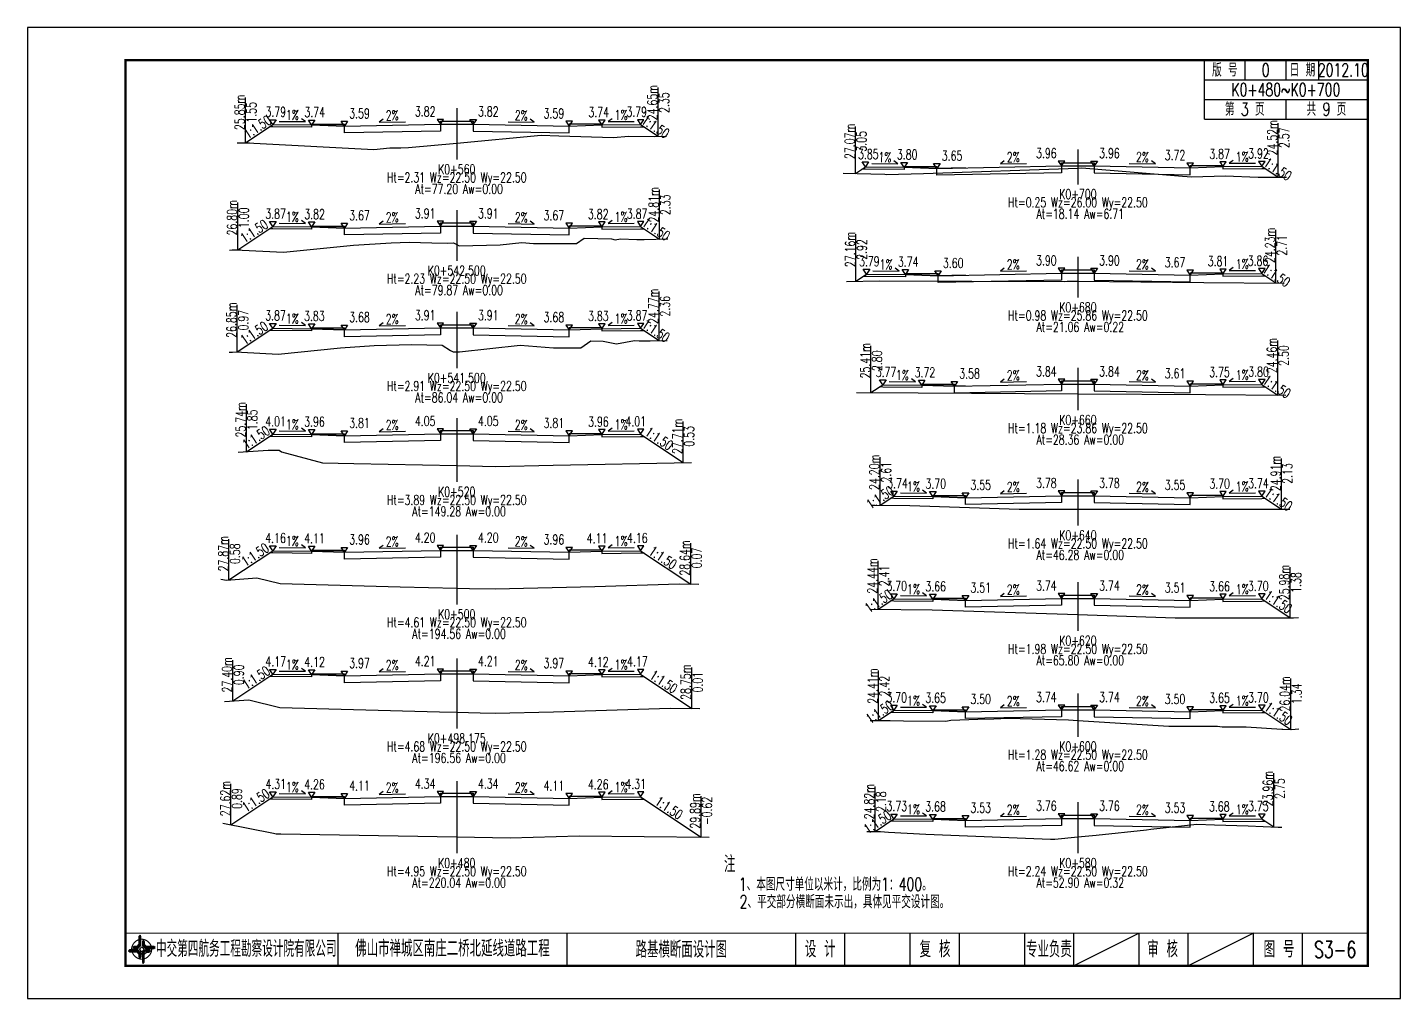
# Model space of a CAD drawing. Header units: inches. Extents: x 421 to 4881, y 2205 to 2769.
# Drawn here: x 1431.1 to 1851.1, y 2205.2 to 2502.2 of the extents above; entities that cross this region are included whole.
import ezdxf
from ezdxf.enums import TextEntityAlignment as Align

# ---------------------------------------------------------------- set-up
doc = ezdxf.new("R2010")
doc.units = ezdxf.units.IN
for name, color, linetype in [('dmx', 2, 'Continuous'), ('fengd', 3, 'Continuous'), ('lc', 3, 'Continuous'), ('shuju', 3, 'Continuous'), ('sjx', 1, 'Continuous'), ('zhix', 4, 'ByLayer'), ('右标高', 3, 'Continuous'), ('右标高1', 3, 'Continuous'), ('图框', 7, 'Continuous'), ('左标高', 3, 'Continuous'), ('左标高1', 3, 'Continuous'), ('附加板块标注A', 3, 'Continuous')]:
    doc.layers.add(name, color=color, linetype=linetype)
doc.styles.get("Standard").update_dxf_attribs({"font": 'simplex1.shx', "width": 0.7, "bigfont": 'hztxt.shx'})

# ---------------------------------------------------------------- blocks, each defined once
blk = doc.blocks.new('tb')
at = {"lineweight": -3}
h = blk.add_hatch(color=256, dxfattribs=at)
h.paths.add_polyline_path([(-1.23, -0.13), (-3.78, -0.14), (-4.14, -0.41), (-1.4, -0.44), (-0.56, -1.24), (-0.54, -2.62), (-0.27, -2.2), (-0.26, -1.06)])
h.paths.add_polyline_path([(0.13, -1.08), (0.14, -3.86), (0.41, -4.26), (0.44, -1.24), (1.25, -0.43), (2.66, -0.43), (2.26, -0.16), (1.07, -0.15)])
h.paths.add_polyline_path([(1.08, 0.3), (3.62, 0.3), (4.02, 0.56), (1.25, 0.57), (0.43, 1.39), (0.43, 2.8), (0.16, 2.41), (0.15, 1.24)])
h.paths.add_polyline_path([(-0.28, 1.21), (-0.28, 3.99), (-0.56, 4.39), (-0.57, 1.41), (-1.38, 0.6), (-2.74, 0.56), (-2.33, 0.3), (-1.2, 0.29)])
for p, q in [((-0.56, 4.39), (-0.57, 1.41)), ((-1.38, 0.6), (-2.74, 0.56)), ((-0.57, 1.41), (-1.38, 0.6)), ((0.43, 2.8), (0.43, 1.39)), ((0.43, 1.39), (1.25, 0.57)), ((1.25, 0.57), (4.02, 0.56)), ((-4.14, -0.41), (-1.4, -0.44)), ((-1.4, -0.44), (-0.56, -1.24)), ((-0.56, -1.24), (-0.54, -2.62)), ((0.41, -4.26), (0.44, -1.24)), ((0.44, -1.24), (1.25, -0.43)), ((1.25, -0.43), (2.66, -0.43))]:
    blk.add_line(p, q, dxfattribs=at)
at = {"lineweight": -3, "flags": 128}
for points in [[(-0.9, 3.99), (-0.9, 1.58), (-1.53, 0.91), (-2.34, 0.91), (-2.74, 0.56), (-2.33, 0.3), (-1.2, 0.29), (-0.28, 1.21), (-0.28, 3.99), (-0.56, 4.39)], [(-0.04, 0.77), (0.68, 0.04), (-0.04, -0.69), (-0.77, 0.05)], [(3.62, 0.92), (1.43, 0.92), (0.77, 1.54), (0.77, 2.38), (0.43, 2.8), (0.16, 2.41), (0.15, 1.24), (1.08, 0.3), (3.62, 0.3), (4.02, 0.56)], [(-3.73, -0.76), (-1.54, -0.76), (-0.89, -1.39), (-0.89, -2.21), (-0.54, -2.62), (-0.27, -2.2), (-0.26, -1.06), (-1.23, -0.13), (-3.78, -0.14), (-4.14, -0.41)], [(0.75, -3.85), (0.75, -1.43), (1.4, -0.78), (2.26, -0.78), (2.66, -0.43), (2.26, -0.16), (1.07, -0.15), (0.13, -1.08), (0.14, -3.86), (0.41, -4.26)]]:
    blk.add_lwpolyline(points, close=True, dxfattribs=at)
at = {"lineweight": -3, "const_width": 0.35, "flags": 128}
for points in [[(-0.9, 3.02, 0.324167), (-3.16, -0.14)], [(2.88, 0.92, 0.324403), (-0.24, 3.15)], [(0.75, -2.86, 0.325418), (3.02, 0.26)], [(-2.98, -0.76, 0.322976), (0.14, -2.98)]]:
    blk.add_lwpolyline(points, format="xyb", dxfattribs=at)
blk = doc.blocks.new('123')
blk.add_lwpolyline([(162.39, 2636.47), (162.39, 2933.47), (-257.61, 2933.47), (-257.61, 2636.47)], close=True)

msp = doc.modelspace()

# ---------------------------------------------------------------- linework, layer by layer
at = {"layer": 'dmx'}
for points in [[(1495.26, 2466.85), (1498.99, 2466.86), (1500.37, 2466.73), (1536.99, 2464.85), (1541.92, 2465.35), (1545.35, 2465.3), (1547.67, 2465.41), (1562.4, 2466.77), (1562.4, 2466.77), (1588.24, 2469.17), (1593.58, 2469.06), (1610.39, 2468.53), (1614.91, 2468.94), (1623.03, 2468.84), (1626.53, 2468.91)], [(1680.63, 2457.6), (1693.3, 2457.27), (1693.76, 2457.18), (1705.14, 2457.47), (1752.4, 2459.16), (1752.4, 2459.16), (1753.6, 2459.21), (1784.41, 2456.71), (1787.23, 2456.46), (1797.48, 2456.73), (1807.55, 2456.41), (1808.69, 2456.34), (1815.47, 2456.33), (1816.19, 2456.38)], [(1492.91, 2434.08), (1493.67, 2434.11), (1496.33, 2434.12), (1496.81, 2434.08), (1509.38, 2433.43), (1530.78, 2435.59), (1542.35, 2436.32), (1547.8, 2436.5), (1554.75, 2436.3), (1559.66, 2436.23), (1561.44, 2436.32), (1562.4, 2435.8), (1562.4, 2435.8), (1563.19, 2435.37), (1575.71, 2435.66), (1582.31, 2436.35), (1585.91, 2436.07), (1599, 2436.04), (1601.42, 2437.76), (1609.74, 2437.47), (1610.88, 2437.25), (1612.46, 2437.54), (1617.5, 2437.32), (1619.74, 2437.27), (1626.93, 2437.51)], [(1681.6, 2424.5), (1691.72, 2424.66), (1748.35, 2424.48), (1749.14, 2424.58), (1752.4, 2424.55), (1752.4, 2424.55), (1790.91, 2424.17), (1815.47, 2423.99)], [(1492.77, 2402.85), (1493.81, 2402.89), (1496.18, 2402.9), (1496.6, 2402.86), (1507.8, 2402.28), (1526.86, 2404.21), (1537.17, 2404.86), (1548.59, 2405.22), (1557.94, 2404.95), (1560.48, 2403.38), (1561.27, 2402.95), (1562.4, 2402.97), (1562.4, 2402.97), (1563.23, 2402.99), (1581.83, 2404.96), (1591.96, 2404.16), (1600.34, 2404.14), (1603.38, 2406.31), (1607.23, 2406.17), (1611.22, 2405.42), (1616.79, 2406.42), (1618.18, 2406.36), (1621.53, 2406.28), (1626.81, 2406.45)], [(1684.67, 2390.49), (1703.55, 2390.39), (1752.4, 2390.1), (1752.4, 2390.1), (1791.43, 2389.86), (1816.04, 2389.68)], [(1495.55, 2372.22), (1504.75, 2372.83), (1508.11, 2372.83), (1508.82, 2372.34), (1521.37, 2369.04), (1530.94, 2368.82), (1562.4, 2368.14), (1562.4, 2368.14), (1574.27, 2367.89), (1591.91, 2368.3), (1634.18, 2369.14)], [(1689.39, 2356.02), (1690.29, 2356.02), (1700.96, 2355.9), (1734.43, 2354.82), (1752.4, 2354.82), (1752.4, 2354.82), (1817.18, 2354.82)], [(1490.23, 2333.42), (1492.01, 2333.13), (1501.26, 2333.87), (1508.39, 2332.07), (1545.1, 2331.09), (1562.4, 2330.69), (1562.4, 2330.69), (1566.31, 2330.6), (1574.15, 2330.43), (1604.6, 2331.14), (1630.42, 2331.94), (1636.49, 2331.88)], [(1688.8, 2324.23), (1707.85, 2324.01), (1752.4, 2322.58), (1752.4, 2322.58), (1782.13, 2321.63), (1818.4, 2321.63), (1819.85, 2321.73)], [(1491.39, 2295.96), (1498.78, 2296.55), (1508.26, 2294.15), (1557.08, 2292.85), (1562.4, 2292.72), (1562.4, 2292.72), (1569.54, 2292.56), (1574.14, 2292.46), (1592.02, 2292.88), (1627.64, 2293.98), (1636.77, 2293.89)], [(1688.87, 2290.14), (1694.99, 2290.15), (1699.05, 2290.04), (1712.02, 2290.03), (1713.53, 2290.29), (1721.75, 2290.57), (1726.68, 2290.71), (1731.1, 2290.86), (1749.57, 2290.42), (1752.4, 2290.23), (1752.4, 2290.23), (1780.26, 2288.41), (1795.12, 2288.45), (1796.5, 2288.3), (1803.86, 2288.26), (1814.79, 2287.55), (1815.06, 2287.58), (1817.76, 2287.41), (1820, 2287.63)], [(1490.84, 2258.81), (1506.36, 2255.77), (1507.21, 2255.55), (1508.61, 2255.52), (1562.4, 2254.58), (1562.4, 2254.58), (1578.75, 2254.29), (1599.84, 2254.94), (1639.62, 2254.51)], [(1687.84, 2256.21), (1692.04, 2256.23), (1694.45, 2256), (1705.89, 2255.41), (1744.01, 2253.87), (1744.96, 2253.86), (1745.01, 2253.86), (1745.28, 2253.93), (1745.36, 2253.86), (1752.4, 2254.58), (1752.4, 2254.58), (1757.95, 2255.15), (1773.39, 2256.77), (1774.75, 2256.95), (1788.75, 2258.44), (1794.22, 2258.32), (1804.52, 2257.97), (1813.61, 2257.6), (1814.81, 2257.52)]]:
    msp.add_lwpolyline(points, dxfattribs=at)
at = {"layer": 'fengd'}
for points in [[(1518.02, 2472.33), (1518.02, 2472.58), (1528.02, 2472.58), (1528.02, 2471.95)], [(1557.4, 2472.54), (1557.4, 2473.54), (1562.4, 2473.54), (1562.4, 2473.54), (1567.4, 2473.54), (1567.4, 2472.54)], [(1606.77, 2472.33), (1606.77, 2472.58), (1596.77, 2472.58), (1596.77, 2471.95)], [(1699.27, 2459.4), (1699.27, 2459.65), (1709.27, 2459.65), (1709.27, 2459.03)], [(1747.4, 2459.79), (1747.4, 2460.79), (1752.4, 2460.79), (1752.4, 2460.79), (1757.4, 2460.79), (1757.4, 2459.79)], [(1796.77, 2459.58), (1796.77, 2459.83), (1786.77, 2459.83), (1786.77, 2459.2)], [(1518.02, 2441.16), (1518.02, 2441.41), (1528.02, 2441.41), (1528.02, 2440.78)], [(1557.4, 2441.37), (1557.4, 2442.37), (1562.4, 2442.37), (1562.4, 2442.37), (1567.4, 2442.37), (1567.4, 2441.37)], [(1606.77, 2441.16), (1606.77, 2441.41), (1596.77, 2441.41), (1596.77, 2440.78)], [(1747.4, 2426.99), (1747.4, 2427.99), (1752.4, 2427.99), (1752.4, 2427.99), (1757.4, 2427.99), (1757.4, 2426.99)], [(1699.62, 2426.61), (1699.62, 2426.86), (1709.62, 2426.86), (1709.62, 2426.23)], [(1796.77, 2426.77), (1796.77, 2427.02), (1786.77, 2427.02), (1786.77, 2426.4)], [(1557.4, 2410.24), (1557.4, 2411.24), (1562.4, 2411.24), (1562.4, 2411.24), (1567.4, 2411.24), (1567.4, 2410.24)], [(1518.02, 2410.03), (1518.02, 2410.28), (1528.02, 2410.28), (1528.02, 2409.65)], [(1606.77, 2410.03), (1606.77, 2410.28), (1596.77, 2410.28), (1596.77, 2409.65)], [(1747.4, 2393.05), (1747.4, 2394.05), (1752.4, 2394.05), (1752.4, 2394.05), (1757.4, 2394.05), (1757.4, 2393.05)], [(1704.62, 2392.77), (1704.62, 2393.02), (1714.62, 2393.02), (1714.62, 2392.4)], [(1796.77, 2392.84), (1796.77, 2393.09), (1786.77, 2393.09), (1786.77, 2392.46)], [(1518.02, 2377.66), (1518.02, 2377.91), (1528.02, 2377.91), (1528.02, 2377.29)], [(1557.4, 2377.87), (1557.4, 2378.87), (1562.4, 2378.87), (1562.4, 2378.87), (1567.4, 2378.87), (1567.4, 2377.87)], [(1606.77, 2377.66), (1606.77, 2377.91), (1596.77, 2377.91), (1596.77, 2377.29)], [(1708.02, 2358.72), (1708.02, 2358.97), (1718.02, 2358.97), (1718.02, 2358.34)], [(1747.4, 2358.93), (1747.4, 2359.93), (1752.4, 2359.93), (1752.4, 2359.93), (1757.4, 2359.93), (1757.4, 2358.93)], [(1796.77, 2358.72), (1796.77, 2358.97), (1786.77, 2358.97), (1786.77, 2358.34)], [(1518.02, 2342.01), (1518.02, 2342.26), (1528.02, 2342.26), (1528.02, 2341.64)], [(1557.4, 2342.23), (1557.4, 2343.23), (1562.4, 2343.23), (1562.4, 2343.23), (1567.4, 2343.23), (1567.4, 2342.23)], [(1606.77, 2342.01), (1606.77, 2342.26), (1596.77, 2342.26), (1596.77, 2341.64)], [(1708.02, 2327.31), (1708.02, 2327.56), (1718.02, 2327.56), (1718.02, 2326.94)], [(1747.4, 2327.53), (1747.4, 2328.53), (1752.4, 2328.53), (1752.4, 2328.53), (1757.4, 2328.53), (1757.4, 2327.53)], [(1796.77, 2327.31), (1796.77, 2327.56), (1786.77, 2327.56), (1786.77, 2326.94)], [(1518.02, 2304.21), (1518.02, 2304.46), (1528.02, 2304.46), (1528.02, 2303.83)], [(1557.4, 2304.42), (1557.4, 2305.42), (1562.4, 2305.42), (1562.4, 2305.42), (1567.4, 2305.42), (1567.4, 2304.42)], [(1606.77, 2304.21), (1606.77, 2304.46), (1596.77, 2304.46), (1596.77, 2303.83)], [(1708.02, 2293.21), (1708.02, 2293.46), (1718.02, 2293.46), (1718.02, 2292.84)], [(1747.4, 2293.43), (1747.4, 2294.43), (1752.4, 2294.43), (1752.4, 2294.43), (1757.4, 2294.43), (1757.4, 2293.43)], [(1796.77, 2293.21), (1796.77, 2293.46), (1786.77, 2293.46), (1786.77, 2292.84)], [(1518.02, 2266.74), (1518.02, 2266.99), (1528.02, 2266.99), (1528.02, 2266.36)], [(1557.4, 2266.95), (1557.4, 2267.95), (1562.4, 2267.95), (1562.4, 2267.95), (1567.4, 2267.95), (1567.4, 2266.95)], [(1606.77, 2266.74), (1606.77, 2266.99), (1596.77, 2266.99), (1596.77, 2266.36)], [(1708.02, 2259.97), (1708.02, 2260.22), (1718.02, 2260.22), (1718.02, 2259.6)], [(1747.4, 2260.19), (1747.4, 2261.19), (1752.4, 2261.19), (1752.4, 2261.19), (1757.4, 2261.19), (1757.4, 2260.19)], [(1796.77, 2259.97), (1796.77, 2260.22), (1786.77, 2260.22), (1786.77, 2259.6)]]:
    msp.add_lwpolyline(points, dxfattribs=at)
at = {"layer": 'lc'}
for points in [[(1557.4, 2472.54), (1557.4, 2470.47), (1528.02, 2469.88), (1528.02, 2471.95), (1518.02, 2472.33), (1518.02, 2471.63), (1506.15, 2471.75), (1505.11, 2471.76)], [(1567.4, 2472.54), (1567.4, 2470.47), (1596.77, 2469.88), (1596.77, 2471.95), (1606.77, 2472.33), (1606.77, 2471.63), (1618.65, 2471.75), (1619.68, 2471.76)], [(1709.27, 2456.95), (1709.27, 2459.03), (1699.27, 2459.4), (1699.27, 2458.7), (1687.4, 2458.82), (1686.36, 2458.83)], [(1747.4, 2459.79), (1747.4, 2457.72), (1709.27, 2456.95)], [(1757.4, 2459.79), (1757.4, 2457.72), (1786.77, 2457.13), (1786.77, 2459.2), (1796.77, 2459.58), (1796.77, 2458.88), (1808.65, 2459), (1809.68, 2459.01)], [(1557.4, 2441.37), (1557.4, 2439.29), (1528.02, 2438.71), (1528.02, 2440.78), (1518.02, 2441.16), (1518.02, 2440.46), (1506.15, 2440.58), (1505.11, 2440.59)], [(1567.4, 2441.37), (1567.4, 2439.29), (1596.77, 2438.71), (1596.77, 2440.78), (1606.77, 2441.16), (1606.77, 2440.46), (1618.65, 2440.58), (1619.68, 2440.59)], [(1709.62, 2424.16), (1709.62, 2426.23), (1699.62, 2426.61), (1699.62, 2425.91), (1687.75, 2426.02), (1686.71, 2426.03)], [(1747.4, 2426.99), (1747.4, 2424.91), (1709.62, 2424.16)], [(1757.4, 2426.99), (1757.4, 2424.91), (1786.77, 2424.32), (1786.77, 2426.4), (1796.77, 2426.77), (1796.77, 2426.07), (1808.65, 2426.19), (1809.68, 2426.2)], [(1557.4, 2410.24), (1557.4, 2408.17), (1528.02, 2407.58), (1528.02, 2409.65), (1518.02, 2410.03), (1518.02, 2409.33), (1506.15, 2409.45), (1505.11, 2409.46)], [(1567.4, 2410.24), (1567.4, 2408.17), (1596.77, 2407.58), (1596.77, 2409.65), (1606.77, 2410.03), (1606.77, 2409.33), (1618.65, 2409.45), (1619.68, 2409.46)], [(1714.62, 2390.32), (1714.62, 2392.4), (1704.62, 2392.77), (1704.62, 2392.07), (1692.75, 2392.19), (1691.71, 2392.2)], [(1747.4, 2393.05), (1747.4, 2390.98), (1714.62, 2390.32)], [(1757.4, 2393.05), (1757.4, 2390.98), (1786.77, 2390.39), (1786.77, 2392.46), (1796.77, 2392.84), (1796.77, 2392.14), (1808.65, 2392.26), (1809.68, 2392.27)], [(1557.4, 2377.87), (1557.4, 2375.8), (1528.02, 2375.21), (1528.02, 2377.29), (1518.02, 2377.66), (1518.02, 2376.96), (1506.15, 2377.08), (1505.11, 2377.09)], [(1567.4, 2377.87), (1567.4, 2375.8), (1596.77, 2375.21), (1596.77, 2377.29), (1606.77, 2377.66), (1606.77, 2376.96), (1618.65, 2377.08), (1619.68, 2377.09)], [(1747.4, 2358.93), (1747.4, 2356.86), (1718.02, 2356.27), (1718.02, 2358.34), (1708.02, 2358.72), (1708.02, 2358.02), (1696.15, 2358.14), (1695.11, 2358.15)], [(1757.4, 2358.93), (1757.4, 2356.86), (1786.77, 2356.27), (1786.77, 2358.34), (1796.77, 2358.72), (1796.77, 2358.02), (1808.65, 2358.14), (1809.68, 2358.15)], [(1557.4, 2342.23), (1557.4, 2340.15), (1528.02, 2339.56), (1528.02, 2341.64), (1518.02, 2342.01), (1518.02, 2341.31), (1506.15, 2341.43), (1505.11, 2341.44)], [(1567.4, 2342.23), (1567.4, 2340.15), (1596.77, 2339.56), (1596.77, 2341.64), (1606.77, 2342.01), (1606.77, 2341.31), (1618.65, 2341.43), (1619.68, 2341.44)], [(1747.4, 2327.53), (1747.4, 2325.45), (1718.02, 2324.86), (1718.02, 2326.94), (1708.02, 2327.31), (1708.02, 2326.61), (1696.15, 2326.73), (1695.11, 2326.74)], [(1757.4, 2327.53), (1757.4, 2325.45), (1786.77, 2324.86), (1786.77, 2326.94), (1796.77, 2327.31), (1796.77, 2326.61), (1808.65, 2326.73), (1809.68, 2326.74)], [(1557.4, 2304.42), (1557.4, 2302.35), (1528.02, 2301.76), (1528.02, 2303.83), (1518.02, 2304.21), (1518.02, 2303.51), (1506.15, 2303.63), (1505.11, 2303.64)], [(1567.4, 2304.42), (1567.4, 2302.35), (1596.77, 2301.76), (1596.77, 2303.83), (1606.77, 2304.21), (1606.77, 2303.51), (1618.65, 2303.63), (1619.68, 2303.64)], [(1747.4, 2293.43), (1747.4, 2291.35), (1718.02, 2290.76), (1718.02, 2292.84), (1708.02, 2293.21), (1708.02, 2292.51), (1696.15, 2292.63), (1695.11, 2292.64)], [(1757.4, 2293.43), (1757.4, 2291.35), (1786.77, 2290.76), (1786.77, 2292.84), (1796.77, 2293.21), (1796.77, 2292.51), (1808.65, 2292.63), (1809.68, 2292.64)], [(1557.4, 2266.95), (1557.4, 2264.87), (1528.02, 2264.29), (1528.02, 2266.36), (1518.02, 2266.74), (1518.02, 2266.04), (1506.15, 2266.16), (1505.11, 2266.17)], [(1567.4, 2266.95), (1567.4, 2264.87), (1596.77, 2264.29), (1596.77, 2266.36), (1606.77, 2266.74), (1606.77, 2266.04), (1618.65, 2266.16), (1619.68, 2266.17)], [(1747.4, 2260.19), (1747.4, 2258.11), (1718.02, 2257.52), (1718.02, 2259.6), (1708.02, 2259.97), (1708.02, 2259.27), (1696.15, 2259.39), (1695.11, 2259.4)], [(1757.4, 2260.19), (1757.4, 2258.11), (1786.77, 2257.52), (1786.77, 2259.6), (1796.77, 2259.97), (1796.77, 2259.27), (1808.65, 2259.39), (1809.68, 2259.4)]]:
    msp.add_lwpolyline(points, dxfattribs=at)
at = {"layer": 'shuju'}
for p, q in [((1624.03, 2468.86), (1624.03, 2483.8)), ((1497.76, 2466.86), (1497.76, 2480.77)), ((1684.37, 2457.5), (1684.37, 2471.88)), ((1813.69, 2456.34), (1813.69, 2472.84)), ((1495.41, 2434.12), (1495.41, 2448.63)), ((1624.43, 2437.42), (1624.43, 2452.57)), ((1812.97, 2424.01), (1812.97, 2440.22)), ((1684.48, 2424.55), (1684.48, 2438.95)), ((1624.31, 2406.37), (1624.31, 2421.44)), ((1495.27, 2402.9), (1495.27, 2417.32)), ((1689.11, 2390.47), (1689.11, 2404.82)), ((1813.54, 2389.69), (1813.54, 2406.43)), ((1498.05, 2372.38), (1498.05, 2386.91)), ((1631.68, 2369.09), (1631.68, 2381.59)), ((1691.89, 2356), (1691.89, 2370.73)), ((1814.68, 2354.82), (1814.68, 2370.33)), ((1492.73, 2333.19), (1492.73, 2345.69)), ((1633.99, 2331.9), (1633.99, 2344.4)), ((1691.3, 2324.2), (1691.3, 2339.07)), ((1817.35, 2321.63), (1817.35, 2337.1)), ((1493.89, 2296.16), (1493.89, 2308.66)), ((1634.27, 2293.91), (1634.27, 2306.41)), ((1691.37, 2290.15), (1691.37, 2305.5)), ((1817.5, 2287.43), (1817.5, 2303.01)), ((1812.31, 2257.65), (1812.31, 2274.08)), ((1493.34, 2258.32), (1493.34, 2270.82)), ((1690.34, 2256.22), (1690.34, 2269.97)), ((1637.12, 2254.54), (1637.12, 2267.04))]:
    msp.add_line(p, q, dxfattribs=at)
for points in [[(1508.1, 2473.43), (1516.09, 2473.35), (1514.89, 2474.24)], [(1539.89, 2474.07), (1538.69, 2473.17), (1546.69, 2473.33)], [(1578.11, 2473.33), (1586.1, 2473.17), (1584.91, 2474.07)], [(1609.9, 2474.24), (1608.7, 2473.35), (1616.7, 2473.43)], [(1689.35, 2460.5), (1697.34, 2460.42), (1696.14, 2461.32)], [(1729.89, 2461.32), (1728.69, 2460.42), (1736.69, 2460.58)], [(1768.11, 2460.58), (1776.1, 2460.42), (1774.91, 2461.32)], [(1799.9, 2461.49), (1798.7, 2460.6), (1806.7, 2460.68)], [(1508.1, 2442.26), (1516.09, 2442.18), (1514.89, 2443.07)], [(1539.89, 2442.9), (1538.69, 2442), (1546.69, 2442.16)], [(1578.11, 2442.16), (1586.1, 2442), (1584.91, 2442.9)], [(1609.9, 2443.07), (1608.7, 2442.18), (1616.7, 2442.26)], [(1689.7, 2427.71), (1697.69, 2427.63), (1696.49, 2428.52)], [(1729.89, 2428.52), (1728.69, 2427.61), (1736.69, 2427.77)], [(1768.11, 2427.77), (1776.1, 2427.61), (1774.91, 2428.52)], [(1799.9, 2428.69), (1798.7, 2427.79), (1806.7, 2427.87)], [(1508.1, 2411.13), (1516.09, 2411.05), (1514.89, 2411.94)], [(1539.89, 2411.77), (1538.69, 2410.87), (1546.69, 2411.03)], [(1578.11, 2411.03), (1586.1, 2410.87), (1584.91, 2411.77)], [(1609.9, 2411.94), (1608.7, 2411.05), (1616.7, 2411.13)], [(1694.7, 2393.87), (1702.69, 2393.79), (1701.49, 2394.68)], [(1729.89, 2394.58), (1728.69, 2393.68), (1736.69, 2393.84)], [(1768.11, 2393.84), (1776.1, 2393.68), (1774.91, 2394.58)], [(1799.9, 2394.75), (1798.7, 2393.86), (1806.7, 2393.94)], [(1508.1, 2378.76), (1516.09, 2378.68), (1514.89, 2379.57)], [(1539.89, 2379.4), (1538.69, 2378.5), (1546.69, 2378.66)], [(1578.11, 2378.66), (1586.1, 2378.5), (1584.91, 2379.4)], [(1609.9, 2379.57), (1608.7, 2378.68), (1616.7, 2378.76)], [(1698.1, 2359.82), (1706.09, 2359.74), (1704.89, 2360.63)], [(1729.89, 2360.46), (1728.69, 2359.56), (1736.69, 2359.72)], [(1768.11, 2359.72), (1776.1, 2359.56), (1774.91, 2360.46)], [(1799.9, 2360.63), (1798.7, 2359.74), (1806.7, 2359.82)], [(1508.1, 2343.11), (1516.09, 2343.03), (1514.89, 2343.93)], [(1539.89, 2343.76), (1538.69, 2342.85), (1546.69, 2343.01)], [(1578.11, 2343.01), (1586.1, 2342.85), (1584.91, 2343.76)], [(1609.9, 2343.93), (1608.7, 2343.03), (1616.7, 2343.11)], [(1698.1, 2328.41), (1706.09, 2328.33), (1704.89, 2329.23)], [(1729.89, 2329.06), (1728.69, 2328.15), (1736.69, 2328.31)], [(1768.11, 2328.31), (1776.1, 2328.15), (1774.91, 2329.06)], [(1799.9, 2329.23), (1798.7, 2328.33), (1806.7, 2328.41)], [(1508.1, 2305.31), (1516.09, 2305.23), (1514.89, 2306.12)], [(1539.89, 2305.95), (1538.69, 2305.05), (1546.69, 2305.21)], [(1578.11, 2305.21), (1586.1, 2305.05), (1584.91, 2305.95)], [(1609.9, 2306.12), (1608.7, 2305.23), (1616.7, 2305.31)], [(1698.1, 2294.31), (1706.09, 2294.23), (1704.89, 2295.13)], [(1729.89, 2294.96), (1728.69, 2294.05), (1736.69, 2294.21)], [(1768.11, 2294.21), (1776.1, 2294.05), (1774.91, 2294.96)], [(1799.9, 2295.13), (1798.7, 2294.23), (1806.7, 2294.31)], [(1508.1, 2267.84), (1516.09, 2267.76), (1514.89, 2268.65)], [(1539.89, 2268.48), (1538.69, 2267.58), (1546.69, 2267.74)], [(1578.11, 2267.74), (1586.1, 2267.58), (1584.91, 2268.48)], [(1609.9, 2268.65), (1608.7, 2267.76), (1616.7, 2267.84)], [(1698.1, 2261.07), (1706.09, 2260.99), (1704.89, 2261.89)], [(1729.89, 2261.72), (1728.69, 2260.81), (1736.69, 2260.97)], [(1768.11, 2260.97), (1776.1, 2260.81), (1774.91, 2261.72)], [(1799.9, 2261.89), (1798.7, 2260.99), (1806.7, 2261.07)]]:
    msp.add_lwpolyline(points, dxfattribs=at)
at = {"layer": 'sjx'}
for points in [[(1497.76, 2466.86), (1506.15, 2472.45), (1506.15, 2472.45), (1518.02, 2472.33), (1528.02, 2471.95), (1528.02, 2471.95), (1528.02, 2471.95), (1557.4, 2472.54), (1562.4, 2472.54), (1567.4, 2472.54), (1596.77, 2471.95), (1596.77, 2471.95), (1596.77, 2471.95), (1606.77, 2472.33), (1618.65, 2472.45), (1618.65, 2472.45), (1624.03, 2468.86)], [(1684.37, 2457.5), (1687.4, 2459.52), (1687.4, 2459.52), (1699.27, 2459.4), (1709.27, 2459.03), (1709.27, 2459.03), (1709.27, 2459.03)], [(1718.02, 2459.2), (1718.02, 2459.2), (1709.27, 2459.03), (1747.4, 2459.79), (1752.4, 2459.79), (1757.4, 2459.79), (1786.77, 2459.2), (1786.77, 2459.2), (1786.77, 2459.2), (1796.77, 2459.58), (1808.65, 2459.7), (1808.65, 2459.7), (1813.69, 2456.34)], [(1495.41, 2434.12), (1506.15, 2441.28), (1506.15, 2441.28), (1518.02, 2441.16), (1528.02, 2440.78), (1528.02, 2440.78), (1528.02, 2440.78), (1557.4, 2441.37), (1562.4, 2441.37), (1567.4, 2441.37), (1596.77, 2440.78), (1596.77, 2440.78), (1596.77, 2440.78), (1606.77, 2441.16), (1618.65, 2441.28), (1618.65, 2441.28), (1624.43, 2437.42)], [(1684.48, 2424.55), (1687.75, 2426.72), (1687.75, 2426.72), (1699.62, 2426.61), (1709.62, 2426.23), (1709.62, 2426.23), (1709.62, 2426.23)], [(1718.02, 2426.4), (1718.02, 2426.4), (1709.62, 2426.23), (1747.4, 2426.99), (1752.4, 2426.99), (1757.4, 2426.99), (1786.77, 2426.4), (1786.77, 2426.4), (1786.77, 2426.4), (1796.77, 2426.77), (1808.65, 2426.89), (1808.65, 2426.89), (1812.97, 2424.01)], [(1495.27, 2402.9), (1506.15, 2410.15), (1506.15, 2410.15), (1518.02, 2410.03), (1528.02, 2409.65), (1528.02, 2409.65), (1528.02, 2409.65), (1557.4, 2410.24), (1562.4, 2410.24), (1567.4, 2410.24), (1596.77, 2409.65), (1596.77, 2409.65), (1596.77, 2409.65), (1606.77, 2410.03), (1618.65, 2410.15), (1618.65, 2410.15), (1624.31, 2406.37)], [(1689.11, 2390.47), (1692.75, 2392.89), (1692.75, 2392.89), (1704.62, 2392.77), (1714.62, 2392.4), (1714.62, 2392.4), (1714.62, 2392.4)], [(1718.02, 2392.46), (1718.02, 2392.46), (1714.62, 2392.4), (1747.4, 2393.05), (1752.4, 2393.05), (1757.4, 2393.05), (1786.77, 2392.46), (1786.77, 2392.46), (1786.77, 2392.46), (1796.77, 2392.84), (1808.65, 2392.96), (1808.65, 2392.96), (1813.54, 2389.69)], [(1498.05, 2372.38), (1506.15, 2377.78), (1506.15, 2377.78), (1518.02, 2377.66), (1528.02, 2377.29), (1528.02, 2377.29), (1528.02, 2377.29), (1557.4, 2377.87), (1562.4, 2377.87), (1567.4, 2377.87), (1596.77, 2377.29), (1596.77, 2377.29), (1596.77, 2377.29), (1606.77, 2377.66), (1618.65, 2377.78), (1618.65, 2377.78), (1631.68, 2369.09)], [(1691.89, 2356), (1696.15, 2358.84), (1696.15, 2358.84), (1708.02, 2358.72), (1718.02, 2358.34), (1718.02, 2358.34), (1718.02, 2358.34), (1747.4, 2358.93), (1752.4, 2358.93), (1757.4, 2358.93), (1786.77, 2358.34), (1786.77, 2358.34), (1786.77, 2358.34), (1796.77, 2358.72), (1808.65, 2358.84), (1808.65, 2358.84), (1814.68, 2354.82)], [(1492.73, 2333.19), (1506.15, 2342.13), (1506.15, 2342.13), (1518.02, 2342.01), (1528.02, 2341.64), (1528.02, 2341.64), (1528.02, 2341.64), (1557.4, 2342.23), (1562.4, 2342.23), (1567.4, 2342.23), (1596.77, 2341.64), (1596.77, 2341.64), (1596.77, 2341.64), (1606.77, 2342.01), (1618.65, 2342.13), (1618.65, 2342.13), (1633.99, 2331.9)], [(1691.3, 2324.2), (1696.15, 2327.43), (1696.15, 2327.43), (1708.02, 2327.31), (1718.02, 2326.94), (1718.02, 2326.94), (1718.02, 2326.94), (1747.4, 2327.53), (1752.4, 2327.53), (1757.4, 2327.53), (1786.77, 2326.94), (1786.77, 2326.94), (1786.77, 2326.94), (1796.77, 2327.31), (1808.65, 2327.43), (1808.65, 2327.43), (1817.35, 2321.63)], [(1493.89, 2296.16), (1506.15, 2304.33), (1506.15, 2304.33), (1518.02, 2304.21), (1528.02, 2303.83), (1528.02, 2303.83), (1528.02, 2303.83), (1557.4, 2304.42), (1562.4, 2304.42), (1567.4, 2304.42), (1596.77, 2303.83), (1596.77, 2303.83), (1596.77, 2303.83), (1606.77, 2304.21), (1618.65, 2304.33), (1618.65, 2304.33), (1634.27, 2293.91)], [(1691.37, 2290.15), (1696.15, 2293.33), (1696.15, 2293.33), (1708.02, 2293.21), (1718.02, 2292.84), (1718.02, 2292.84), (1718.02, 2292.84), (1747.4, 2293.43), (1752.4, 2293.43), (1757.4, 2293.43), (1786.77, 2292.84), (1786.77, 2292.84), (1786.77, 2292.84), (1796.77, 2293.21), (1808.65, 2293.33), (1808.65, 2293.33), (1817.5, 2287.43)], [(1493.34, 2258.32), (1506.15, 2266.86), (1506.15, 2266.86), (1518.02, 2266.74), (1528.02, 2266.36), (1528.02, 2266.36), (1528.02, 2266.36), (1557.4, 2266.95), (1562.4, 2266.95), (1567.4, 2266.95), (1596.77, 2266.36), (1596.77, 2266.36), (1596.77, 2266.36), (1606.77, 2266.74), (1618.65, 2266.86), (1618.65, 2266.86), (1637.12, 2254.54)], [(1690.34, 2256.22), (1696.15, 2260.09), (1696.15, 2260.09), (1708.02, 2259.97), (1718.02, 2259.6), (1718.02, 2259.6), (1718.02, 2259.6), (1747.4, 2260.19), (1752.4, 2260.19), (1757.4, 2260.19), (1786.77, 2259.6), (1786.77, 2259.6), (1786.77, 2259.6), (1796.77, 2259.97), (1808.65, 2260.09), (1808.65, 2260.09), (1812.31, 2257.65)]]:
    msp.add_lwpolyline(points, dxfattribs=at)
at = {"layer": 'zhix'}
for p, q in [((1562.4, 2477.49), (1562.4, 2461.77)), ((1752.4, 2464.79), (1752.4, 2454.16)), ((1562.4, 2446.28), (1562.4, 2430.8)), ((1752.4, 2431.99), (1752.4, 2419.55)), ((1562.4, 2415.14), (1562.4, 2397.97)), ((1752.4, 2398.05), (1752.4, 2385.1)), ((1562.4, 2382.7), (1562.4, 2363.14)), ((1752.4, 2363.94), (1752.4, 2349.82)), ((1562.4, 2346.99), (1562.4, 2325.69)), ((1752.4, 2332.55), (1752.4, 2317.58)), ((1562.4, 2309.18), (1562.4, 2287.72)), ((1752.4, 2298.44), (1752.4, 2285.23)), ((1562.4, 2271.65), (1562.4, 2249.58)), ((1752.4, 2265.18), (1752.4, 2249.58))]:
    msp.add_line(p, q, dxfattribs=at)
at = {"layer": '右标高'}
for points in [[(1558.4, 2474.04), (1556.4, 2474.04), (1557.4, 2472.54)], [(1748.4, 2461.29), (1746.4, 2461.29), (1747.4, 2459.79)], [(1558.4, 2442.87), (1556.4, 2442.87), (1557.4, 2441.37)], [(1748.4, 2428.49), (1746.4, 2428.49), (1747.4, 2426.99)], [(1558.4, 2411.74), (1556.4, 2411.74), (1557.4, 2410.24)], [(1748.4, 2394.55), (1746.4, 2394.55), (1747.4, 2393.05)], [(1558.4, 2379.37), (1556.4, 2379.37), (1557.4, 2377.87)], [(1748.4, 2360.43), (1746.4, 2360.43), (1747.4, 2358.93)], [(1558.4, 2343.73), (1556.4, 2343.73), (1557.4, 2342.23)], [(1748.4, 2329.03), (1746.4, 2329.03), (1747.4, 2327.53)], [(1558.4, 2305.92), (1556.4, 2305.92), (1557.4, 2304.42)], [(1748.4, 2294.93), (1746.4, 2294.93), (1747.4, 2293.43)], [(1558.4, 2268.45), (1556.4, 2268.45), (1557.4, 2266.95)], [(1748.4, 2261.69), (1746.4, 2261.69), (1747.4, 2260.19)]]:
    msp.add_lwpolyline(points, close=True, dxfattribs=at)
at = {"layer": '右标高1'}
for points in [[(1527.02, 2473.45), (1529.02, 2473.45), (1528.02, 2471.95)], [(1708.27, 2460.53), (1710.27, 2460.53), (1709.27, 2459.03)], [(1527.02, 2442.28), (1529.02, 2442.28), (1528.02, 2440.78)], [(1708.62, 2427.73), (1710.62, 2427.73), (1709.62, 2426.23)], [(1527.02, 2411.15), (1529.02, 2411.15), (1528.02, 2409.65)], [(1713.62, 2393.9), (1715.62, 2393.9), (1714.62, 2392.4)], [(1527.02, 2378.79), (1529.02, 2378.79), (1528.02, 2377.29)], [(1717.02, 2359.84), (1719.02, 2359.84), (1718.02, 2358.34)], [(1527.02, 2343.14), (1529.02, 2343.14), (1528.02, 2341.64)], [(1717.02, 2328.44), (1719.02, 2328.44), (1718.02, 2326.94)], [(1527.02, 2305.33), (1529.02, 2305.33), (1528.02, 2303.83)], [(1717.02, 2294.34), (1719.02, 2294.34), (1718.02, 2292.84)], [(1527.02, 2267.86), (1529.02, 2267.86), (1528.02, 2266.36)], [(1717.02, 2261.1), (1719.02, 2261.1), (1718.02, 2259.6)]]:
    msp.add_lwpolyline(points, close=True, dxfattribs=at)
at = {"layer": '图框'}
for p, q in [((1791.09, 2474.15), (1791.09, 2492.15)), ((1803.59, 2486.15), (1803.59, 2492.15)), ((1816.09, 2486.15), (1816.09, 2492.15)), ((1826.09, 2486.15), (1826.09, 2492.15)), ((1791.09, 2486.15), (1841.09, 2486.15)), ((1791.09, 2480.15), (1841.09, 2480.15)), ((1816.09, 2474.15), (1816.09, 2480.15)), ((1791.09, 2474.15), (1841.09, 2474.15)), ((1751.09, 2215.15), (1771.09, 2225.15)), ((1806.09, 2225.15), (1786.09, 2215.15))]:
    msp.add_line(p, q, dxfattribs=at)
for points, const_width in [([(1841.09, 2492.15), (1461.09, 2492.15), (1461.09, 2215.15), (1841.09, 2215.15), (1841.09, 2492.15)], 0.7), ([(1461.09, 2225.15), (1841.09, 2225.15)], 0.4), ([(1526.09, 2225.15), (1526.09, 2215.15)], 0.4), ([(1596.09, 2215.15), (1596.09, 2225.15)], 0.4), ([(1666.09, 2215.15), (1666.09, 2225.15)], 0.4), ([(1681.09, 2215.15), (1681.09, 2225.15)], 0.4), ([(1701.09, 2215.15), (1701.09, 2225.15)], 0.4), ([(1716.09, 2215.15), (1716.09, 2225.15)], 0.4), ([(1736.09, 2215.15), (1736.09, 2225.15)], 0.4), ([(1736.09, 2215.15), (1736.09, 2225.15)], 0.4), ([(1751.09, 2215.15), (1751.09, 2225.15)], 0.4), ([(1771.09, 2215.15), (1771.09, 2225.15)], 0.4), ([(1786.09, 2215.15), (1786.09, 2225.15)], 0.4), ([(1806.09, 2215.15), (1806.09, 2225.15)], 0.4), ([(1821.09, 2215.15), (1821.09, 2225.15)], 0.4)]:
    msp.add_lwpolyline(points, dxfattribs=dict(at, const_width=const_width))
at = {"layer": '左标高'}
for points in [[(1566.4, 2474.04), (1568.4, 2474.04), (1567.4, 2472.54)], [(1756.4, 2461.29), (1758.4, 2461.29), (1757.4, 2459.79)], [(1566.4, 2442.87), (1568.4, 2442.87), (1567.4, 2441.37)], [(1756.4, 2428.49), (1758.4, 2428.49), (1757.4, 2426.99)], [(1566.4, 2411.74), (1568.4, 2411.74), (1567.4, 2410.24)], [(1756.4, 2394.55), (1758.4, 2394.55), (1757.4, 2393.05)], [(1566.4, 2379.37), (1568.4, 2379.37), (1567.4, 2377.87)], [(1756.4, 2360.43), (1758.4, 2360.43), (1757.4, 2358.93)], [(1566.4, 2343.73), (1568.4, 2343.73), (1567.4, 2342.23)], [(1756.4, 2329.03), (1758.4, 2329.03), (1757.4, 2327.53)], [(1566.4, 2305.92), (1568.4, 2305.92), (1567.4, 2304.42)], [(1756.4, 2294.93), (1758.4, 2294.93), (1757.4, 2293.43)], [(1566.4, 2268.45), (1568.4, 2268.45), (1567.4, 2266.95)], [(1756.4, 2261.69), (1758.4, 2261.69), (1757.4, 2260.19)]]:
    msp.add_lwpolyline(points, close=True, dxfattribs=at)
at = {"layer": '左标高1'}
for points in [[(1597.77, 2473.45), (1595.77, 2473.45), (1596.77, 2471.95)], [(1787.77, 2460.7), (1785.77, 2460.7), (1786.77, 2459.2)], [(1597.77, 2442.28), (1595.77, 2442.28), (1596.77, 2440.78)], [(1787.77, 2427.9), (1785.77, 2427.9), (1786.77, 2426.4)], [(1597.77, 2411.15), (1595.77, 2411.15), (1596.77, 2409.65)], [(1787.77, 2393.96), (1785.77, 2393.96), (1786.77, 2392.46)], [(1597.77, 2378.79), (1595.77, 2378.79), (1596.77, 2377.29)], [(1787.77, 2359.84), (1785.77, 2359.84), (1786.77, 2358.34)], [(1597.77, 2343.14), (1595.77, 2343.14), (1596.77, 2341.64)], [(1787.77, 2328.44), (1785.77, 2328.44), (1786.77, 2326.94)], [(1597.77, 2305.33), (1595.77, 2305.33), (1596.77, 2303.83)], [(1787.77, 2294.34), (1785.77, 2294.34), (1786.77, 2292.84)], [(1597.77, 2267.86), (1595.77, 2267.86), (1596.77, 2266.36)], [(1787.77, 2261.1), (1785.77, 2261.1), (1786.77, 2259.6)]]:
    msp.add_lwpolyline(points, close=True, dxfattribs=at)
at = {"layer": '附加板块标注A'}
for points in [[(1505.15, 2473.95), (1507.15, 2473.95), (1506.15, 2472.45)], [(1517.02, 2473.83), (1519.02, 2473.83), (1518.02, 2472.33)], [(1607.77, 2473.83), (1605.77, 2473.83), (1606.77, 2472.33)], [(1619.65, 2473.95), (1617.65, 2473.95), (1618.65, 2472.45)], [(1686.4, 2461.02), (1688.4, 2461.02), (1687.4, 2459.52)], [(1698.27, 2460.9), (1700.27, 2460.9), (1699.27, 2459.4)], [(1797.77, 2461.08), (1795.77, 2461.08), (1796.77, 2459.58)], [(1809.65, 2461.2), (1807.65, 2461.2), (1808.65, 2459.7)], [(1505.15, 2442.78), (1507.15, 2442.78), (1506.15, 2441.28)], [(1517.02, 2442.66), (1519.02, 2442.66), (1518.02, 2441.16)], [(1607.77, 2442.66), (1605.77, 2442.66), (1606.77, 2441.16)], [(1619.65, 2442.78), (1617.65, 2442.78), (1618.65, 2441.28)], [(1686.75, 2428.22), (1688.75, 2428.22), (1687.75, 2426.72)], [(1698.62, 2428.11), (1700.62, 2428.11), (1699.62, 2426.61)], [(1797.77, 2428.27), (1795.77, 2428.27), (1796.77, 2426.77)], [(1809.65, 2428.39), (1807.65, 2428.39), (1808.65, 2426.89)], [(1505.15, 2411.65), (1507.15, 2411.65), (1506.15, 2410.15)], [(1517.02, 2411.53), (1519.02, 2411.53), (1518.02, 2410.03)], [(1607.77, 2411.53), (1605.77, 2411.53), (1606.77, 2410.03)], [(1619.65, 2411.65), (1617.65, 2411.65), (1618.65, 2410.15)], [(1691.75, 2394.39), (1693.75, 2394.39), (1692.75, 2392.89)], [(1703.62, 2394.27), (1705.62, 2394.27), (1704.62, 2392.77)], [(1797.77, 2394.34), (1795.77, 2394.34), (1796.77, 2392.84)], [(1809.65, 2394.46), (1807.65, 2394.46), (1808.65, 2392.96)], [(1505.15, 2379.28), (1507.15, 2379.28), (1506.15, 2377.78)], [(1517.02, 2379.16), (1519.02, 2379.16), (1518.02, 2377.66)], [(1607.77, 2379.16), (1605.77, 2379.16), (1606.77, 2377.66)], [(1619.65, 2379.28), (1617.65, 2379.28), (1618.65, 2377.78)], [(1695.15, 2360.34), (1697.15, 2360.34), (1696.15, 2358.84)], [(1707.02, 2360.22), (1709.02, 2360.22), (1708.02, 2358.72)], [(1797.77, 2360.22), (1795.77, 2360.22), (1796.77, 2358.72)], [(1809.65, 2360.34), (1807.65, 2360.34), (1808.65, 2358.84)], [(1505.15, 2343.63), (1507.15, 2343.63), (1506.15, 2342.13)], [(1619.65, 2343.63), (1617.65, 2343.63), (1618.65, 2342.13)], [(1517.02, 2343.51), (1519.02, 2343.51), (1518.02, 2342.01)], [(1607.77, 2343.51), (1605.77, 2343.51), (1606.77, 2342.01)], [(1695.15, 2328.93), (1697.15, 2328.93), (1696.15, 2327.43)], [(1707.02, 2328.81), (1709.02, 2328.81), (1708.02, 2327.31)], [(1797.77, 2328.81), (1795.77, 2328.81), (1796.77, 2327.31)], [(1809.65, 2328.93), (1807.65, 2328.93), (1808.65, 2327.43)], [(1505.15, 2305.83), (1507.15, 2305.83), (1506.15, 2304.33)], [(1619.65, 2305.83), (1617.65, 2305.83), (1618.65, 2304.33)], [(1517.02, 2305.71), (1519.02, 2305.71), (1518.02, 2304.21)], [(1607.77, 2305.71), (1605.77, 2305.71), (1606.77, 2304.21)], [(1695.15, 2294.83), (1697.15, 2294.83), (1696.15, 2293.33)], [(1707.02, 2294.71), (1709.02, 2294.71), (1708.02, 2293.21)], [(1797.77, 2294.71), (1795.77, 2294.71), (1796.77, 2293.21)], [(1809.65, 2294.83), (1807.65, 2294.83), (1808.65, 2293.33)], [(1505.15, 2268.36), (1507.15, 2268.36), (1506.15, 2266.86)], [(1517.02, 2268.24), (1519.02, 2268.24), (1518.02, 2266.74)], [(1607.77, 2268.24), (1605.77, 2268.24), (1606.77, 2266.74)], [(1619.65, 2268.36), (1617.65, 2268.36), (1618.65, 2266.86)], [(1695.15, 2261.59), (1697.15, 2261.59), (1696.15, 2260.09)], [(1707.02, 2261.47), (1709.02, 2261.47), (1708.02, 2259.97)], [(1797.77, 2261.47), (1795.77, 2261.47), (1796.77, 2259.97)], [(1809.65, 2261.59), (1807.65, 2261.59), (1808.65, 2260.09)]]:
    msp.add_lwpolyline(points, close=True, dxfattribs=at)

# ---------------------------------------------------------------- block references
msp.add_blockref('123', (1688.7, -431.32))
at = {"layer": '图框', "lineweight": -3}
msp.add_blockref('tb', (1466.09, 2220.16), dxfattribs=at)

# ---------------------------------------------------------------- texts
at = {"width": 0.7}
for tag, text, p in [('路基横断面设计图', '图 纸 名 称', (1631.09, 2220.15)), ('S3-6', '1S5-13', (1831.09, 2220.15))]:
    msp.add_attdef(tag, text=text, height=5, dxfattribs=at).set_placement(p, align=Align.MIDDLE_CENTER)
at = {"layer": 'shuju', "width": 0.7}
for s, rotation, p in [('24.65m', 90, (1622.23, 2479.17)), ('25.85m', 90, (1496.01, 2476.18)), ('1.55', 90, (1499.61, 2476.18)), ('2.35', 90, (1625.83, 2479.17)), ('1:1.50', 33.6901, (1501.44, 2471.71)), ('1%', 359.4271, (1512.12, 2475.39)), ('2%', 1.1458, (1542.65, 2475.25)), ('2%', 358.8542, (1582.14, 2475.25)), ('1%', 0.5729, (1612.68, 2475.39)), ('1:1.50', 326.3099, (1623.22, 2471.8)), ('27.07m', 90, (1682.62, 2467.31)), ('3.05', 90, (1686.22, 2467.31)), ('24.52m', 90, (1811.89, 2468.42)), ('2.57', 90, (1815.49, 2468.42)), ('1%', 359.4271, (1693.37, 2462.46)), ('2%', 1.1458, (1732.65, 2462.5)), ('2%', 358.8542, (1772.14, 2462.5)), ('1%', 0.5729, (1802.68, 2462.64)), ('1:1.50', 326.3099, (1813.55, 2458.83)), ('24.81m', 90, (1622.63, 2447.92)), ('26.80m', 90, (1493.66, 2443.95)), ('2.33', 90, (1626.23, 2447.92)), ('1.00', 90, (1497.26, 2443.95)), ('1%', 359.4271, (1512.12, 2444.22)), ('2%', 1.1458, (1542.65, 2444.08)), ('2%', 358.8542, (1582.14, 2444.08)), ('1%', 0.5729, (1612.68, 2444.22)), ('1:1.50', 33.6901, (1500.42, 2439.86)), ('1:1.50', 326.3099, (1623.43, 2440.49)), ('24.23m', 90, (1811.17, 2435.51)), ('27.16m', 90, (1682.73, 2434.25)), ('2.92', 90, (1686.33, 2434.25)), ('2.71', 90, (1814.77, 2435.51)), ('1%', 359.4271, (1693.72, 2429.66)), ('2%', 1.1458, (1732.65, 2429.69)), ('2%', 358.8542, (1772.14, 2429.69)), ('1%', 0.5729, (1802.68, 2429.83)), ('1:1.50', 326.3099, (1813.12, 2426.31)), ('24.77m', 90, (1622.51, 2416.89)), ('2.36', 90, (1626.11, 2416.89)), ('26.85m', 90, (1493.52, 2412.64)), ('0.97', 90, (1497.12, 2412.64)), ('1:1.50', 33.6901, (1500.44, 2408.74)), ('1%', 359.4271, (1512.12, 2413.09)), ('2%', 1.1458, (1542.65, 2412.95)), ('2%', 358.8542, (1582.14, 2412.95)), ('1%', 0.5729, (1612.68, 2413.09)), ('1:1.50', 326.3099, (1623.34, 2409.42)), ('24.46m', 90, (1811.74, 2401.81)), ('25.41m', 90, (1687.36, 2400.22)), ('2.80', 90, (1690.96, 2400.22)), ('2.50', 90, (1815.34, 2401.81)), ('1%', 359.4271, (1698.72, 2395.83)), ('2%', 1.1458, (1732.65, 2395.76)), ('2%', 358.8542, (1772.14, 2395.76)), ('1%', 0.5729, (1802.68, 2395.9)), ('1:1.50', 326.3099, (1813.27, 2392.28)), ('25.74m', 90, (1496.3, 2382.16)), ('1.85', 90, (1499.9, 2382.16)), ('1%', 359.4271, (1512.12, 2380.72)), ('2%', 1.1458, (1542.65, 2380.58)), ('2%', 358.8542, (1582.14, 2380.58)), ('1%', 0.5729, (1612.68, 2380.72)), ('27.71m', 90, (1629.88, 2377.09)), ('1:1.50', 33.6901, (1500.99, 2376.75)), ('1:1.50', 326.3099, (1624.31, 2376.41)), ('0.53', 90, (1633.48, 2377.09)), ('24.20m', 90, (1690.14, 2366.12)), ('24.91m', 90, (1812.88, 2365.74)), ('2.61', 90, (1693.74, 2366.12)), ('2.13', 90, (1816.48, 2365.74)), ('1:1.50', 33.6901, (1691.89, 2358.4)), ('1%', 359.4271, (1702.12, 2361.78)), ('2%', 1.1458, (1732.65, 2361.64)), ('2%', 358.8542, (1772.14, 2361.64)), ('1%', 0.5729, (1802.68, 2361.78)), ('1:1.50', 326.3099, (1813.78, 2357.82)), ('27.87m', 90, (1490.98, 2341.19)), ('0.58', 90, (1494.58, 2341.19)), ('1:1.50', 33.6901, (1500.72, 2340.92)), ('1%', 359.4271, (1512.12, 2345.07)), ('2%', 1.1458, (1542.65, 2344.93)), ('2%', 358.8542, (1582.14, 2344.93)), ('1%', 0.5729, (1612.68, 2345.07)), ('28.64m', 90, (1632.19, 2339.9)), ('1:1.50', 326.3099, (1625.47, 2339.99)), ('0.07', 90, (1635.79, 2339.9)), ('24.44m', 90, (1689.55, 2334.4)), ('2.41', 90, (1693.15, 2334.4)), ('25.98m', 90, (1815.55, 2332.4)), ('1.38', 90, (1819.15, 2332.4)), ('1%', 359.4271, (1702.12, 2330.37)), ('2%', 1.1458, (1732.65, 2330.23)), ('2%', 358.8542, (1772.14, 2330.23)), ('1%', 0.5729, (1802.68, 2330.37)), ('1:1.50', 33.6901, (1691.41, 2326.68)), ('1:1.50', 326.3099, (1813.7, 2326.47)), ('27.40m', 90, (1492.14, 2304.16)), ('0.90', 90, (1495.74, 2304.16)), ('1:1.50', 33.6901, (1501.03, 2303.32)), ('1%', 359.4271, (1512.12, 2307.27)), ('2%', 1.1458, (1542.65, 2307.13)), ('2%', 358.8542, (1582.14, 2307.13)), ('1%', 0.5729, (1612.68, 2307.27)), ('28.75m', 90, (1632.47, 2301.91)), ('1:1.50', 326.3099, (1625.69, 2302.04)), ('0.01', 90, (1636.07, 2301.91)), ('24.41m', 90, (1689.62, 2300.7)), ('2.42', 90, (1693.22, 2300.7)), ('26.04m', 90, (1815.7, 2298.33)), ('1%', 359.4271, (1702.12, 2296.27)), ('2%', 1.1458, (1732.65, 2296.13)), ('2%', 358.8542, (1772.14, 2296.13)), ('1%', 0.5729, (1802.68, 2296.27)), ('1.34', 90, (1819.3, 2298.33)), ('1:1.50', 33.6901, (1691.74, 2292.8)), ('1:1.50', 326.3099, (1813.79, 2292.31)), ('23.96m', 90, (1810.51, 2269.37)), ('2.75', 90, (1814.11, 2269.37)), ('27.62m', 90, (1491.59, 2266.32)), ('0.89', 90, (1495.19, 2266.32)), ('1:1.50', 33.6901, (1500.92, 2265.78)), ('1%', 359.4271, (1512.12, 2269.8)), ('2%', 1.1458, (1542.65, 2269.66)), ('2%', 358.8542, (1582.14, 2269.66)), ('1%', 0.5729, (1612.68, 2269.8)), ('24.82m', 90, (1688.59, 2265.36)), ('2.18', 90, (1692.19, 2265.36)), ('1:1.50', 326.3099, (1627.33, 2263.47)), ('29.89m', 90, (1635.32, 2262.54)), ('-0.62', 90, (1638.92, 2262.54)), ('1%', 359.4271, (1702.12, 2263.03)), ('2%', 1.1458, (1732.65, 2262.89)), ('2%', 358.8542, (1772.14, 2262.89)), ('1%', 0.5729, (1802.68, 2263.03)), ('1:1.50', 33.6901, (1691.1, 2259.13))]:
    msp.add_text(s, height=3, rotation=rotation, dxfattribs=at).set_placement(p, align=Align.MIDDLE)
for s, p in [('Ht=2.31 Wz=22.50 Wy=22.50', (1562.4, 2455.77)), ('K0+560', (1562.4, 2458.77)), (' At=77.20 Aw=0.00', (1562.4, 2452.77)), ('Ht=0.25 Wz=26.00 Wy=22.50', (1752.4, 2448.16)), ('K0+700', (1752.4, 2451.16)), (' At=18.14 Aw=6.71', (1752.4, 2445.16)), ('K0+542.500', (1562.4, 2427.8)), ('Ht=2.23 Wz=22.50 Wy=22.50', (1562.4, 2424.8)), (' At=79.87 Aw=0.00', (1562.4, 2421.8)), ('Ht=0.98 Wz=25.86 Wy=22.50', (1752.4, 2413.55)), ('K0+680', (1752.4, 2416.55)), (' At=21.06 Aw=0.22', (1752.4, 2410.55)), ('K0+541.500', (1562.4, 2394.97)), ('Ht=2.91 Wz=22.50 Wy=22.50', (1562.4, 2391.97)), (' At=86.04 Aw=0.00', (1562.4, 2388.97)), ('K0+660', (1752.4, 2382.1)), ('Ht=1.18 Wz=23.86 Wy=22.50', (1752.4, 2379.1)), (' At=28.36 Aw=0.00', (1752.4, 2376.1)), ('K0+520', (1562.4, 2360.14)), ('Ht=3.89 Wz=22.50 Wy=22.50', (1562.4, 2357.14)), (' At=149.28 Aw=0.00', (1562.4, 2354.14)), ('K0+640', (1752.4, 2346.82)), ('Ht=1.64 Wz=22.50 Wy=22.50', (1752.4, 2343.82)), (' At=46.28 Aw=0.00', (1752.4, 2340.82)), ('K0+500', (1562.4, 2322.69)), ('Ht=4.61 Wz=22.50 Wy=22.50', (1562.4, 2319.69)), (' At=194.56 Aw=0.00', (1562.4, 2316.69)), ('K0+620', (1752.4, 2314.58)), ('Ht=1.98 Wz=22.50 Wy=22.50', (1752.4, 2311.58)), (' At=65.80 Aw=0.00', (1752.4, 2308.58)), ('K0+498.175', (1562.4, 2284.72)), ('Ht=4.68 Wz=22.50 Wy=22.50', (1562.4, 2281.72)), ('Ht=1.28 Wz=22.50 Wy=22.50', (1752.4, 2279.23)), ('K0+600', (1752.4, 2282.23)), (' At=196.56 Aw=0.00', (1562.4, 2278.72)), (' At=46.62 Aw=0.00', (1752.4, 2276.23)), ('K0+480', (1562.4, 2246.58)), ('K0+580', (1752.4, 2246.58)), ('Ht=4.95 Wz=22.50 Wy=22.50', (1562.4, 2243.58)), ('Ht=2.24 Wz=22.50 Wy=22.50', (1752.4, 2243.58)), (' At=220.04 Aw=0.00', (1562.4, 2240.58)), (' At=52.90 Aw=0.32', (1752.4, 2240.58))]:
    msp.add_text(s, height=3, dxfattribs=at).set_placement(p, align=Align.MIDDLE)
at = {"layer": '右标高', "width": 0.7}
for s, p in [('3.82', (1555.9, 2474.04)), ('3.96', (1745.9, 2461.29)), ('3.91', (1555.9, 2442.87)), ('3.90', (1745.9, 2428.49)), ('3.91', (1555.9, 2411.74)), ('3.84', (1745.9, 2394.55)), ('4.05', (1555.9, 2379.37)), ('3.78', (1745.9, 2360.43)), ('4.20', (1555.9, 2343.73)), ('3.74', (1745.9, 2329.03)), ('4.21', (1555.9, 2305.92)), ('3.74', (1745.9, 2294.93)), ('4.34', (1555.9, 2268.45)), ('3.76', (1745.9, 2261.69))]:
    msp.add_text(s, height=3, dxfattribs=at).set_placement(p, align=Align.BOTTOM_RIGHT)
at = {"layer": '右标高1', "width": 0.7}
for s, p in [('3.59', (1529.52, 2473.45)), ('3.65', (1710.77, 2460.53)), ('3.67', (1529.52, 2442.28)), ('3.60', (1711.12, 2427.73)), ('3.68', (1529.52, 2411.15)), ('3.58', (1716.12, 2393.9)), ('3.81', (1529.52, 2378.79)), ('3.55', (1719.52, 2359.84)), ('3.96', (1529.52, 2343.14)), ('3.51', (1719.52, 2328.44)), ('3.97', (1529.52, 2305.33)), ('3.50', (1719.52, 2294.34)), ('4.11', (1529.52, 2267.86)), ('3.53', (1719.52, 2261.1))]:
    msp.add_text(s, height=3, dxfattribs=at).set_placement(p, align=Align.BOTTOM_LEFT)
at = {"layer": '图框'}
for s, height, width, p in [('版 号', 4, 0.7, (1797.34, 2489.15)), ('0', 4, 0.7, (1809.84, 2489.15)), ('日 期', 4, 0.7, (1821.09, 2489.15)), ('2012.10', 4, 0.7, (1833.59, 2489.15)), ('K0+480~K0+700', 4, 0.7, (1816, 2483.15)), ('第 3 页', 4, 0.7, (1803.43, 2477.15)), ('共 9 页', 4, 0.7, (1828.43, 2477.15)), ('中交第四航务工程勘察设计院有限公司', 5, 0.65, (1498.02, 2220.4)), ('佛山市禅城区南庄二桥北延线道路工程', 5, 0.7, (1561.09, 2220.47)), ('设 计', 5, 0.7, (1673.59, 2220.25)), ('复 核', 5, 0.7, (1708.69, 2220.25)), ('专业负责', 5, 0.7, (1743.54, 2220.25)), ('审 核', 5, 0.7, (1778.31, 2220.25)), ('图 号', 5, 0.7, (1813.93, 2220.25))]:
    msp.add_text(s, height=height, dxfattribs=dict(at, width=width)).set_placement(p, align=Align.MIDDLE_CENTER)
at = {"layer": '图框', "width": 0.7}
for s, height, p in [('注', 5, (1644.15, 2243.78)), ('   1、本图尺寸单位以米计，比例为1：400。', 4, (1642.41, 2238.11)), ('   2、平交部分横断面未示出，具体见平交设计图。', 4, (1642.67, 2232.75))]:
    msp.add_text(s, height=height, dxfattribs=at).set_placement(p)
at = {"layer": '左标高', "width": 0.7}
for s, p in [('3.82', (1568.9, 2474.04)), ('3.96', (1758.9, 2461.29)), ('3.91', (1568.9, 2442.87)), ('3.90', (1758.9, 2428.49)), ('3.91', (1568.9, 2411.74)), ('3.84', (1758.9, 2394.55)), ('4.05', (1568.9, 2379.37)), ('3.78', (1758.9, 2360.43)), ('4.20', (1568.9, 2343.73)), ('3.74', (1758.9, 2329.03)), ('4.21', (1568.9, 2305.92)), ('3.74', (1758.9, 2294.93)), ('4.34', (1568.9, 2268.45)), ('3.76', (1758.9, 2261.69))]:
    msp.add_text(s, height=3, dxfattribs=at).set_placement(p, align=Align.BOTTOM_LEFT)
at = {"layer": '左标高1', "width": 0.7}
for s, p in [('3.59', (1595.27, 2473.45)), ('3.72', (1785.27, 2460.7)), ('3.67', (1595.27, 2442.28)), ('3.67', (1785.27, 2427.9)), ('3.68', (1595.27, 2411.15)), ('3.61', (1785.27, 2393.96)), ('3.81', (1595.27, 2378.79)), ('3.55', (1785.27, 2359.84)), ('3.96', (1595.27, 2343.14)), ('3.51', (1785.27, 2328.44)), ('3.97', (1595.27, 2305.33)), ('3.50', (1785.27, 2294.34)), ('4.11', (1595.27, 2267.86)), ('3.53', (1785.27, 2261.1))]:
    msp.add_text(s, height=3, dxfattribs=at).set_placement(p, align=Align.BOTTOM_RIGHT)
at = {"layer": '附加板块标注A', "width": 0.7}
for s, p in [('3.79', (1503.89, 2473.95)), ('3.74', (1515.81, 2473.83)), ('3.85', (1685.14, 2461.02)), ('3.80', (1697.03, 2460.9)), ('3.87', (1503.84, 2442.78)), ('3.82', (1515.77, 2442.66)), ('3.79', (1685.45, 2428.22)), ('3.74', (1697.34, 2428.11)), ('3.87', (1503.83, 2411.65)), ('3.83', (1515.69, 2411.53)), ('3.77', (1690.55, 2394.39)), ('3.72', (1702.46, 2394.27)), ('4.01', (1503.84, 2379.28)), ('3.96', (1515.73, 2379.16)), ('3.74', (1694.09, 2360.34)), ('3.70', (1705.77, 2360.22)), ('4.16', (1503.83, 2343.63)), ('4.11', (1515.74, 2343.51)), ('3.70', (1693.83, 2328.93)), ('3.66', (1705.75, 2328.81)), ('4.17', (1503.88, 2305.83)), ('4.12', (1515.77, 2305.71)), ('3.70', (1693.83, 2294.83)), ('3.65', (1705.73, 2294.71)), ('4.31', (1503.89, 2268.36)), ('4.26', (1515.74, 2268.24)), ('3.73', (1693.86, 2261.59)), ('3.68', (1705.72, 2261.47))]:
    msp.add_text(s, height=3, dxfattribs=at).set_placement(p, align=Align.BOTTOM_LEFT)
for s, p in [('3.74', (1608.98, 2473.83)), ('3.79', (1620.61, 2473.95)), ('3.87', (1798.9, 2461.08)), ('3.92', (1810.78, 2461.2)), ('3.82', (1608.83, 2442.66)), ('3.87', (1620.72, 2442.78)), ('3.81', (1798.41, 2428.27)), ('3.86', (1810.64, 2428.39)), ('3.83', (1608.86, 2411.53)), ('3.87', (1620.71, 2411.65)), ('3.75', (1798.87, 2394.34)), ('3.80', (1810.82, 2394.46)), ('3.96', (1608.89, 2379.16)), ('4.01', (1620.31, 2379.28)), ('3.70', (1798.91, 2360.22)), ('3.74', (1810.77, 2360.34)), ('4.11', (1608.47, 2343.51)), ('4.16', (1620.79, 2343.63)), ('3.66', (1798.88, 2328.81)), ('3.70', (1810.72, 2328.93)), ('4.12', (1608.86, 2305.71)), ('4.17', (1620.81, 2305.83)), ('3.65', (1798.88, 2294.71)), ('3.70', (1810.77, 2294.83)), ('4.31', (1620.3, 2268.36)), ('4.26', (1608.83, 2268.24)), ('3.68', (1798.8, 2261.47)), ('3.73', (1810.76, 2261.59))]:
    msp.add_text(s, height=3, dxfattribs=at).set_placement(p, align=Align.BOTTOM_RIGHT)

doc.saveas('drawing.dxf')
